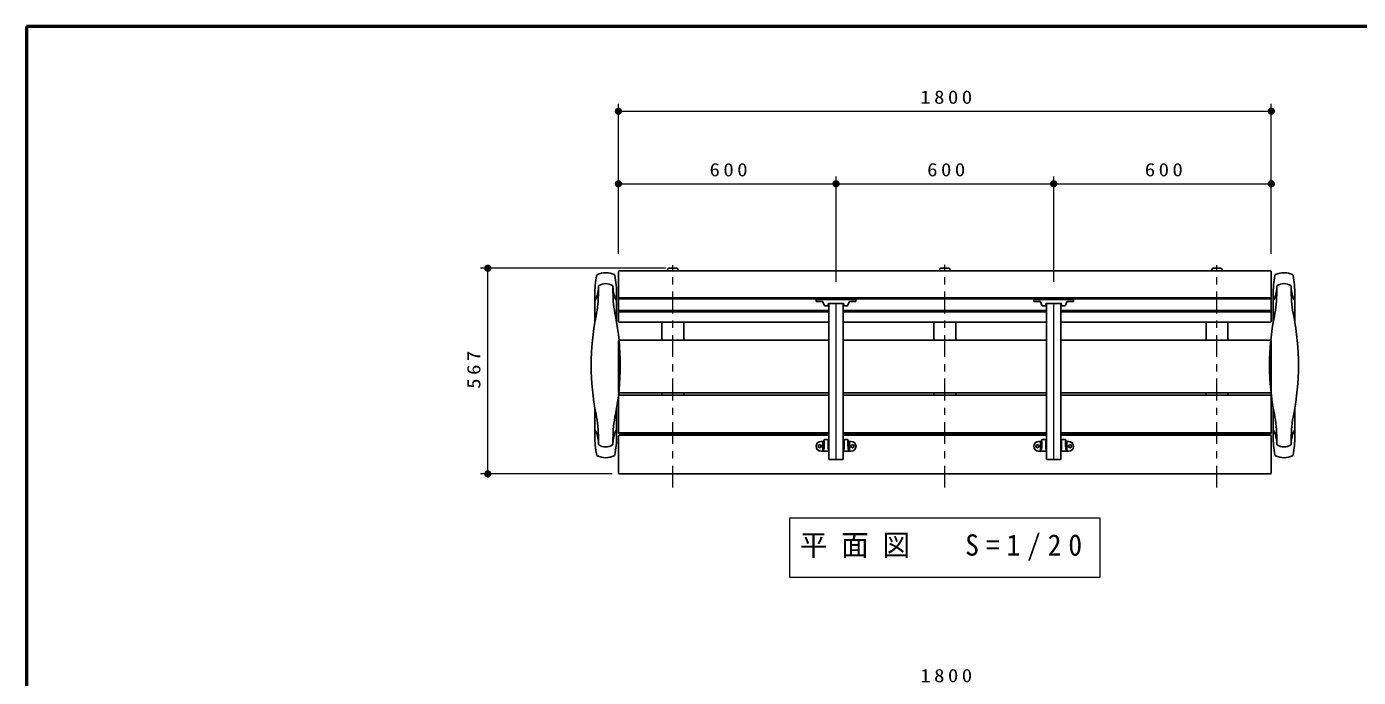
# Model space of a CAD drawing. Units: millimetres on the paper, scale 1:20. Extents: x -385 to 0, y 0 to 267.
# Drawn here: x -385 to -201.4, y 177.3 to 267 of the extents above; entities that cross this region are included whole.
import ezdxf

# ---------------------------------------------------------------- set-up
doc = ezdxf.new("R2010")
doc.units = ezdxf.units.MM
doc.linetypes.add('USER2', pattern=[6, 3, -1, 1, -1])
doc.layers.add('1_20', color=7, linetype='Continuous', lineweight=25)
doc.layers.add('LY_3', color=7, linetype='Continuous', lineweight=13)
doc.styles.add('ＭＳ ゴシック', font='')
doc.styles.get('ＭＳ ゴシック').set_extended_font_data('MS Gothic')

# ---------------------------------------------------------------- blocks, each defined once
blk = doc.blocks.new('filled_dot')
at = {"color": 0, "linetype": 'Continuous', "lineweight": -2, "const_width": 1.25}
blk.add_lwpolyline([(-0.625, 0, 1), (0.625, 0, 1)], format="xyb", close=True, dxfattribs=at)

msp = doc.modelspace()

# ---------------------------------------------------------------- linework, layer by layer
at = {"layer": '1_20', "lineweight": 13}
for p, q in [((-303.425, 235.666), (-303.425, 256.337)), ((-303.425, 255.337), (-213.425, 255.337)), ((-213.425, 235.666), (-213.425, 256.337)), ((-273.425, 231.809), (-273.425, 246.337)), ((-243.425, 231.809), (-243.425, 246.337)), ((-303.425, 245.337), (-273.425, 245.337)), ((-273.425, 245.337), (-243.425, 245.337)), ((-243.425, 245.337), (-213.425, 245.337)), ((-296.925, 233.701), (-322.425, 233.701)), ((-321.425, 205.341), (-321.425, 233.701)), ((-304.275, 205.341), (-322.425, 205.341)), ((-279.825, 199.257), (-279.825, 191.123)), ((-237.025, 199.257), (-279.825, 199.257)), ((-237.025, 191.123), (-237.025, 199.257)), ((-279.825, 191.123), (-237.025, 191.123))]:
    msp.add_line(p, q, dxfattribs=at)
at = {"layer": '1_20'}
for p, q in [((-303.425, 226.412), (-303.425, 233.202)), ((-303.275, 233.352), (-258.425, 233.352)), ((-296.675, 233.352), (-296.675, 233.451)), ((-295.425, 233.701), (-296.425, 233.701)), ((-295.175, 233.352), (-295.175, 233.451)), ((-259.175, 233.352), (-259.175, 233.451)), ((-258.425, 233.701), (-258.925, 233.701)), ((-258.425, 233.701), (-257.925, 233.701)), ((-213.575, 233.352), (-258.425, 233.352)), ((-257.675, 233.352), (-257.675, 233.451)), ((-221.675, 233.352), (-221.675, 233.451)), ((-221.425, 233.701), (-220.425, 233.701)), ((-220.175, 233.352), (-220.175, 233.451)), ((-213.425, 226.412), (-213.425, 233.202)), ((-303.275, 229.607), (-258.425, 229.607)), ((-303.275, 229.489), (-258.425, 229.489)), ((-213.575, 229.607), (-258.425, 229.607)), ((-213.575, 229.489), (-258.425, 229.489)), ((-303.275, 227.858), (-274.425, 227.858)), ((-303.275, 227.708), (-274.425, 227.708)), ((-272.425, 227.858), (-258.425, 227.858)), ((-272.425, 227.708), (-258.425, 227.708)), ((-244.425, 227.858), (-258.425, 227.858)), ((-244.425, 227.708), (-258.425, 227.708)), ((-213.575, 227.858), (-242.425, 227.858)), ((-213.575, 227.708), (-242.425, 227.708)), ((-303.275, 226.262), (-274.425, 226.262)), ((-297.425, 223.764), (-297.425, 226.262)), ((-294.425, 223.764), (-294.425, 226.262)), ((-272.425, 226.262), (-258.425, 226.262)), ((-259.925, 223.764), (-259.925, 226.262)), ((-244.425, 226.262), (-258.425, 226.262)), ((-256.925, 223.764), (-256.925, 226.262)), ((-213.575, 226.262), (-242.425, 226.262)), ((-222.425, 223.764), (-222.425, 226.262)), ((-219.425, 223.764), (-219.425, 226.262)), ((-303.425, 216.672), (-303.425, 223.614)), ((-303.275, 223.764), (-274.425, 223.764)), ((-272.425, 223.764), (-258.425, 223.764)), ((-244.425, 223.764), (-258.425, 223.764)), ((-213.575, 223.764), (-242.425, 223.764)), ((-213.425, 216.672), (-213.425, 223.614)), ((-303.425, 211.011), (-303.425, 216.055)), ((-303.275, 216.522), (-274.425, 216.522)), ((-303.275, 216.205), (-274.425, 216.205)), ((-297.425, 216.205), (-297.425, 216.522)), ((-294.425, 216.205), (-294.425, 216.522)), ((-272.425, 216.522), (-258.425, 216.522)), ((-272.425, 216.205), (-258.425, 216.205)), ((-259.925, 216.205), (-259.925, 216.522)), ((-244.425, 216.522), (-258.425, 216.522)), ((-244.425, 216.205), (-258.425, 216.205)), ((-256.925, 216.205), (-256.925, 216.522)), ((-213.575, 216.522), (-242.425, 216.522)), ((-213.575, 216.205), (-242.425, 216.205)), ((-222.425, 216.205), (-222.425, 216.522)), ((-219.425, 216.205), (-219.425, 216.522)), ((-213.425, 211.011), (-213.425, 216.055)), ((-303.425, 210.538), (-303.425, 205.491)), ((-303.275, 210.986), (-274.425, 210.986)), ((-303.275, 210.861), (-274.425, 210.861)), ((-303.275, 210.688), (-274.425, 210.688)), ((-297.425, 210.688), (-297.425, 210.861)), ((-294.425, 210.688), (-294.425, 210.861)), ((-272.425, 210.986), (-258.425, 210.986)), ((-272.425, 210.861), (-258.425, 210.861)), ((-272.425, 210.688), (-258.425, 210.688)), ((-259.925, 210.688), (-259.925, 210.861)), ((-244.425, 210.986), (-258.425, 210.986)), ((-244.425, 210.861), (-258.425, 210.861)), ((-244.425, 210.688), (-258.425, 210.688)), ((-256.925, 210.688), (-256.925, 210.861)), ((-213.575, 210.986), (-242.425, 210.986)), ((-213.575, 210.861), (-242.425, 210.861)), ((-213.575, 210.688), (-242.425, 210.688)), ((-222.425, 210.688), (-222.425, 210.861)), ((-219.425, 210.688), (-219.425, 210.861)), ((-213.425, 210.538), (-213.425, 205.491)), ((-303.275, 205.341), (-258.425, 205.341)), ((-213.575, 205.341), (-258.425, 205.341))]:
    msp.add_line(p, q, dxfattribs=at)
at = {"layer": '1_20', "linetype": 'USER2', "lineweight": 13}
for p, q in [((-295.925, 203.475), (-295.925, 234.115)), ((-258.425, 203.475), (-258.425, 234.159)), ((-220.925, 203.475), (-220.925, 234.115))]:
    msp.add_line(p, q, dxfattribs=at)
at = {"layer": '1_20', "color": 4}
for p, q in [((-306.675, 230.068), (-306.675, 226.183)), ((-306.175, 231.185), (-306.175, 230.44)), ((-304.175, 231.185), (-304.175, 230.44)), ((-303.675, 230.068), (-303.675, 226.183)), ((-213.175, 230.068), (-213.175, 226.183)), ((-212.675, 231.185), (-212.675, 230.44)), ((-210.675, 231.185), (-210.675, 230.44)), ((-210.175, 230.068), (-210.175, 226.183)), ((-276.175, 229.402), (-276.164, 229.197)), ((-276.175, 229.402), (-273.425, 229.402)), ((-276.064, 229.102), (-275.291, 229.102)), ((-275.062, 228.591), (-275.244, 229.07)), ((-274.969, 228.527), (-274.568, 228.527)), ((-274.508, 228.777), (-274.518, 228.574)), ((-274.458, 228.824), (-273.425, 228.824)), ((-274.425, 207.391), (-274.425, 228.824)), ((-270.675, 229.402), (-273.425, 229.402)), ((-272.392, 228.824), (-273.425, 228.824)), ((-272.425, 207.391), (-272.425, 228.824)), ((-272.342, 228.777), (-272.331, 228.574)), ((-271.881, 228.527), (-272.281, 228.527)), ((-271.787, 228.591), (-271.606, 229.07)), ((-270.785, 229.102), (-271.559, 229.102)), ((-270.675, 229.402), (-270.686, 229.197)), ((-246.175, 229.402), (-246.164, 229.197)), ((-246.175, 229.402), (-243.425, 229.402)), ((-246.064, 229.102), (-245.291, 229.102)), ((-245.062, 228.591), (-245.244, 229.07)), ((-244.969, 228.527), (-244.568, 228.527)), ((-244.508, 228.777), (-244.518, 228.574)), ((-244.458, 228.824), (-243.425, 228.824)), ((-244.425, 207.391), (-244.425, 228.824)), ((-240.675, 229.402), (-243.425, 229.402)), ((-242.392, 228.824), (-243.425, 228.824)), ((-242.425, 207.391), (-242.425, 228.824)), ((-242.342, 228.777), (-242.331, 228.574)), ((-241.881, 228.527), (-242.281, 228.527)), ((-241.787, 228.591), (-241.606, 229.07)), ((-240.785, 229.102), (-241.559, 229.102)), ((-240.675, 229.402), (-240.686, 229.197)), ((-306.675, 210.59), (-306.675, 214.474)), ((-303.675, 210.59), (-303.675, 214.474)), ((-213.175, 210.59), (-213.175, 214.474)), ((-210.175, 210.59), (-210.175, 214.474)), ((-306.175, 209.472), (-306.175, 210.217)), ((-304.175, 209.472), (-304.175, 210.217)), ((-275.5, 209.831), (-275.185, 209.831)), ((-275.257, 208.592), (-275.257, 209.729)), ((-275.163, 209.844), (-275.066, 210.027)), ((-275.061, 209.506), (-275.061, 209.923)), ((-274.621, 210.081), (-274.978, 210.081)), ((-274.521, 209.981), (-274.521, 208.738)), ((-272.329, 209.981), (-272.329, 208.738)), ((-272.229, 210.081), (-271.872, 210.081)), ((-271.789, 209.506), (-271.789, 209.923)), ((-271.687, 209.844), (-271.783, 210.027)), ((-271.35, 209.831), (-271.664, 209.831)), ((-271.593, 208.592), (-271.593, 209.729)), ((-245.5, 209.831), (-245.185, 209.831)), ((-245.257, 208.592), (-245.257, 209.729)), ((-245.163, 209.844), (-245.066, 210.027)), ((-245.061, 209.506), (-245.061, 209.923)), ((-244.621, 210.081), (-244.978, 210.081)), ((-244.521, 209.981), (-244.521, 208.738)), ((-242.329, 209.981), (-242.329, 208.738)), ((-242.229, 210.081), (-241.872, 210.081)), ((-241.789, 209.506), (-241.789, 209.923)), ((-241.687, 209.844), (-241.783, 210.027)), ((-241.35, 209.831), (-241.664, 209.831)), ((-241.593, 208.592), (-241.593, 209.729)), ((-212.675, 209.472), (-212.675, 210.217)), ((-210.675, 209.472), (-210.675, 210.217)), ((-274.425, 208.481), (-275.5, 208.481)), ((-274.425, 208.688), (-274.471, 208.688)), ((-272.379, 208.688), (-272.425, 208.688)), ((-271.35, 208.481), (-272.425, 208.481)), ((-244.425, 208.481), (-245.5, 208.481)), ((-244.425, 208.688), (-244.471, 208.688)), ((-242.379, 208.688), (-242.425, 208.688)), ((-241.35, 208.481), (-242.425, 208.481)), ((-274.375, 207.341), (-272.475, 207.341)), ((-244.375, 207.341), (-242.475, 207.341))]:
    msp.add_line(p, q, dxfattribs=at)
at = {"layer": '1_20', "color": 4, "lineweight": 13}
for p, q in [((-273.425, 207.341), (-273.425, 228.824)), ((-243.425, 207.341), (-243.425, 228.824))]:
    msp.add_line(p, q, dxfattribs=at)
at = {"layer": '1_20', "color": 4}
for points in [[(-275.257, 208.592), (-275.219, 208.611), (-275.184, 208.634), (-275.154, 208.661), (-275.129, 208.693), (-275.112, 208.73), (-275.1, 208.772), (-275.092, 208.821), (-275.086, 208.877), (-275.081, 208.945), (-275.077, 209.021), (-275.073, 209.102), (-275.07, 209.183), (-275.068, 209.263), (-275.066, 209.339), (-275.064, 209.408), (-275.063, 209.466), (-275.062, 209.511), (-275.061, 209.541), (-275.061, 209.552), (-275.061, 209.541), (-275.061, 209.506)], [(-271.593, 208.592), (-271.63, 208.611), (-271.665, 208.634), (-271.695, 208.661), (-271.72, 208.693), (-271.738, 208.73), (-271.75, 208.772), (-271.758, 208.821), (-271.763, 208.877), (-271.768, 208.945), (-271.773, 209.021), (-271.776, 209.102), (-271.779, 209.183), (-271.782, 209.263), (-271.784, 209.339), (-271.786, 209.408), (-271.787, 209.466), (-271.788, 209.511), (-271.788, 209.541), (-271.789, 209.552), (-271.789, 209.541), (-271.789, 209.506)], [(-245.257, 208.592), (-245.219, 208.611), (-245.184, 208.634), (-245.154, 208.661), (-245.129, 208.693), (-245.112, 208.73), (-245.1, 208.772), (-245.092, 208.821), (-245.086, 208.877), (-245.081, 208.945), (-245.077, 209.021), (-245.073, 209.102), (-245.07, 209.183), (-245.068, 209.263), (-245.066, 209.339), (-245.064, 209.408), (-245.063, 209.466), (-245.062, 209.511), (-245.061, 209.541), (-245.061, 209.552), (-245.061, 209.541), (-245.061, 209.506)], [(-241.593, 208.592), (-241.63, 208.611), (-241.665, 208.634), (-241.695, 208.661), (-241.72, 208.693), (-241.738, 208.73), (-241.75, 208.772), (-241.758, 208.821), (-241.763, 208.877), (-241.768, 208.945), (-241.773, 209.021), (-241.776, 209.102), (-241.779, 209.183), (-241.782, 209.263), (-241.784, 209.339), (-241.786, 209.408), (-241.787, 209.466), (-241.788, 209.511), (-241.788, 209.541), (-241.789, 209.552), (-241.789, 209.541), (-241.789, 209.506)]]:
    msp.add_lwpolyline(points, dxfattribs=at)
at = {"layer": '1_20', "color": 4, "lineweight": 13}
for centre in [(-275.675, 209.156), (-271.175, 209.156), (-245.675, 209.156), (-241.175, 209.156)]:
    msp.add_circle(centre, 0.225, dxfattribs=at)
at = {"layer": '1_20', "color": 4}
for centre in [(-275.675, 209.156), (-271.175, 209.156), (-245.675, 209.156), (-241.175, 209.156)]:
    msp.add_circle(centre, 0.2, dxfattribs=at)
at = {"layer": '1_20'}
for centre, radius, start, end in [((-303.275, 233.202), 0.15, 90, 180), ((-296.425, 233.451), 0.25, 90, 180), ((-295.425, 233.451), 0.25, 0, 90), ((-258.925, 233.451), 0.25, 90, 180), ((-257.925, 233.451), 0.25, 0, 90), ((-221.425, 233.451), 0.25, 90, 180), ((-220.425, 233.451), 0.25, 0, 90), ((-213.575, 233.202), 0.15, 0, 90), ((-303.275, 229.757), 0.15, 180, 270), ((-303.275, 229.639), 0.15, 180, 270), ((-213.575, 229.757), 0.15, 270, 0), ((-213.575, 229.639), 0.15, 270, 0), ((-303.275, 228.008), 0.15, 180, 270), ((-303.275, 227.858), 0.15, 180, 270), ((-213.575, 228.008), 0.15, 270, 0), ((-213.575, 227.858), 0.15, 270, 0), ((-303.275, 226.412), 0.15, 180, 270), ((-213.575, 226.412), 0.15, 270, 0), ((-303.275, 223.614), 0.15, 90, 180), ((-213.575, 223.614), 0.15, 0, 90), ((-303.275, 216.672), 0.15, 180, 270), ((-213.575, 216.672), 0.15, 270, 0), ((-303.275, 216.055), 0.15, 90, 180), ((-213.575, 216.055), 0.15, 0, 90), ((-303.275, 211.136), 0.15, 180, 270), ((-213.575, 211.136), 0.15, 270, 0), ((-303.275, 211.011), 0.15, 180, 270), ((-303.275, 210.538), 0.15, 90, 180), ((-213.575, 211.011), 0.15, 270, 0), ((-213.575, 210.538), 0.15, 0, 90), ((-303.275, 205.491), 0.15, 180, 270), ((-213.575, 205.491), 0.15, 270, 0)]:
    msp.add_arc(centre, radius, start, end, dxfattribs=at)
at = {"layer": '1_20', "color": 4}
for centre, radius, start, end in [((-292.773, 230.068), 13.902, 169.05833, 180), ((-306.275, 232.678), 0.15, 116.11733, 169.05833), ((-305.175, 230.434), 2.649, 63.88267, 116.11733), ((-306.025, 231.185), 0.15, 122.77908, 180), ((-305.175, 229.865), 1.72, 57.22092, 122.77908), ((-304.325, 231.185), 0.15, 0, 57.22092), ((-304.075, 232.678), 0.15, 10.94167, 63.88267), ((-317.577, 230.068), 13.902, 0, 10.94167), ((-199.273, 230.068), 13.902, 169.05833, 180), ((-212.775, 232.678), 0.15, 116.11733, 169.05833), ((-211.675, 230.434), 2.649, 63.88267, 116.11733), ((-212.525, 231.185), 0.15, 122.77908, 180), ((-211.675, 229.865), 1.72, 57.22092, 122.77908), ((-210.825, 231.185), 0.15, 0, 57.22092), ((-210.575, 232.678), 0.15, 10.94167, 63.88267), ((-224.077, 230.068), 13.902, 0, 10.94167), ((-309.98, 231.089), 3.805, 330.87712, 0), ((-323.273, 230.44), 17.098, 348.70424, 0), ((-300.37, 231.089), 3.805, 180, 209.12288), ((-287.076, 230.44), 17.098, 180, 191.29576), ((-216.48, 231.089), 3.805, 330.87712, 0), ((-229.773, 230.44), 17.098, 348.70424, 0), ((-206.87, 231.089), 3.805, 180, 209.12288), ((-193.576, 230.44), 17.098, 180, 191.29576), ((-276.064, 229.202), 0.1, 183, 270), ((-275.291, 229.052), 0.05, 20.79686, 90), ((-274.969, 228.627), 0.1, 200.79686, 270), ((-274.568, 228.577), 0.05, 270, 357), ((-274.458, 228.774), 0.05, 90, 177), ((-272.392, 228.774), 0.05, 3, 90), ((-272.281, 228.577), 0.05, 183, 270), ((-271.881, 228.627), 0.1, 270, 339.20314), ((-271.559, 229.052), 0.05, 90, 159.20314), ((-270.785, 229.202), 0.1, 270, 357), ((-246.064, 229.202), 0.1, 183, 270), ((-245.291, 229.052), 0.05, 20.79686, 90), ((-244.969, 228.627), 0.1, 200.79686, 270), ((-244.568, 228.577), 0.05, 270, 357), ((-244.458, 228.774), 0.05, 90, 177), ((-242.392, 228.774), 0.05, 3, 90), ((-242.281, 228.577), 0.05, 183, 270), ((-241.881, 228.627), 0.1, 270, 339.20314), ((-241.559, 229.052), 0.05, 90, 159.20314), ((-240.785, 229.202), 0.1, 270, 357), ((-272.649, 220.329), 34.526, 168.70424, 191.29576), ((-337.7, 220.329), 34.526, 348.70424, 11.29576), ((-179.149, 220.329), 34.526, 168.70424, 191.29576), ((-244.2, 220.329), 34.526, 348.70424, 11.29576), ((-323.273, 210.217), 17.098, 0, 11.29576), ((-287.076, 210.217), 17.098, 168.70424, 180), ((-229.773, 210.217), 17.098, 0, 11.29576), ((-193.576, 210.217), 17.098, 168.70424, 180), ((-309.98, 209.568), 3.805, 0, 29.12288), ((-300.37, 209.568), 3.805, 150.87712, 180), ((-216.48, 209.568), 3.805, 0, 29.12288), ((-206.87, 209.568), 3.805, 150.87712, 180), ((-292.773, 210.59), 13.902, 180, 190.94167), ((-306.025, 209.472), 0.15, 180, 237.22092), ((-305.175, 210.792), 1.72, 237.22092, 302.77908), ((-304.325, 209.472), 0.15, 302.77908, 0), ((-317.577, 210.59), 13.902, 349.05833, 0), ((-275.5, 209.156), 0.675, 90, 270), ((-275.185, 209.856), 0.025, 270, 332.13251), ((-274.978, 209.981), 0.1, 90, 152.13251), ((-274.621, 209.981), 0.1, 0, 90), ((-272.229, 209.981), 0.1, 90, 180), ((-271.872, 209.981), 0.1, 27.86749, 90), ((-271.664, 209.856), 0.025, 207.86749, 270), ((-271.35, 209.156), 0.675, 270, 90), ((-245.5, 209.156), 0.675, 90, 270), ((-245.185, 209.856), 0.025, 270, 332.13251), ((-244.978, 209.981), 0.1, 90, 152.13251), ((-244.621, 209.981), 0.1, 0, 90), ((-242.229, 209.981), 0.1, 90, 180), ((-241.872, 209.981), 0.1, 27.86749, 90), ((-241.664, 209.856), 0.025, 207.86749, 270), ((-241.35, 209.156), 0.675, 270, 90), ((-199.273, 210.59), 13.902, 180, 190.94167), ((-212.525, 209.472), 0.15, 180, 237.22092), ((-211.675, 210.792), 1.72, 237.22092, 302.77908), ((-210.825, 209.472), 0.15, 302.77908, 0), ((-224.077, 210.59), 13.902, 349.05833, 0), ((-306.275, 207.979), 0.15, 190.94167, 243.88267), ((-305.175, 210.223), 2.649, 243.88267, 296.11733), ((-304.075, 207.979), 0.15, 296.11733, 349.05833), ((-274.471, 208.738), 0.05, 179.99999, 270), ((-272.379, 208.738), 0.05, 270, 0), ((-244.471, 208.738), 0.05, 179.99999, 270), ((-242.379, 208.738), 0.05, 270, 0), ((-212.775, 207.979), 0.15, 190.94167, 243.88267), ((-211.675, 210.223), 2.649, 243.88267, 296.11733), ((-210.575, 207.979), 0.15, 296.11733, 349.05833), ((-274.375, 207.391), 0.05, 180, 270), ((-272.475, 207.391), 0.05, 270, 0), ((-244.375, 207.391), 0.05, 180, 270), ((-242.475, 207.391), 0.05, 270, 0)]:
    msp.add_arc(centre, radius, start, end, dxfattribs=at)
at = {"layer": 'LY_3', "lineweight": 50}
for p, q in [((-385, 267), (-385, 0)), ((0, 267), (-385, 267))]:
    msp.add_line(p, q, dxfattribs=at)

# ---------------------------------------------------------------- block references
at = {"layer": '1_20', "lineweight": 13, "xscale": 0.4, "yscale": 0.4}
for p in [(-303.425, 255.337), (-303.425, 245.337), (-273.425, 245.337), (-243.425, 245.337)]:
    msp.add_blockref('filled_dot', p, dxfattribs=at)
for p, rotation in [((-213.425, 255.337), 180), ((-273.425, 245.337), 180), ((-243.425, 245.337), 180), ((-213.425, 245.337), 180), ((-321.425, 233.701), 270), ((-321.425, 205.341), 90)]:
    msp.add_blockref('filled_dot', p, dxfattribs=dict(at, rotation=rotation))

# ---------------------------------------------------------------- texts
at = {"layer": '1_20', "style": 'ＭＳ ゴシック'}
for s, insert, char_height, attachment_point in [('\\T1.33;\\W1.15;1800', (-258.004, 256.337), 1.833, 8), ('\\T1.33;\\W1.15;600', (-288.008, 246.337), 1.833, 8), ('\\T1.33;\\W1.15;600', (-258.008, 246.337), 1.833, 8), ('\\T1.33;\\W1.15;600', (-228.008, 246.337), 1.833, 8), ('\\T1.5;\\W0.95;平面図\u3000S=1/20', (-278.425, 195.19), 2.933, 4), ('\\T1.33;\\W1.15;1800', (-258.004, 176.6), 1.833, 8)]:
    msp.add_mtext(s, dxfattribs=dict(at, insert=insert, char_height=char_height, attachment_point=attachment_point))
at = {"layer": '1_20', "insert": (-322.425, 219.937), "char_height": 1.833, "attachment_point": 8, "rotation": 90, "style": 'ＭＳ ゴシック'}
msp.add_mtext('\\T1.33;\\W1.15;567', dxfattribs=at)

doc.saveas('drawing.dxf')
